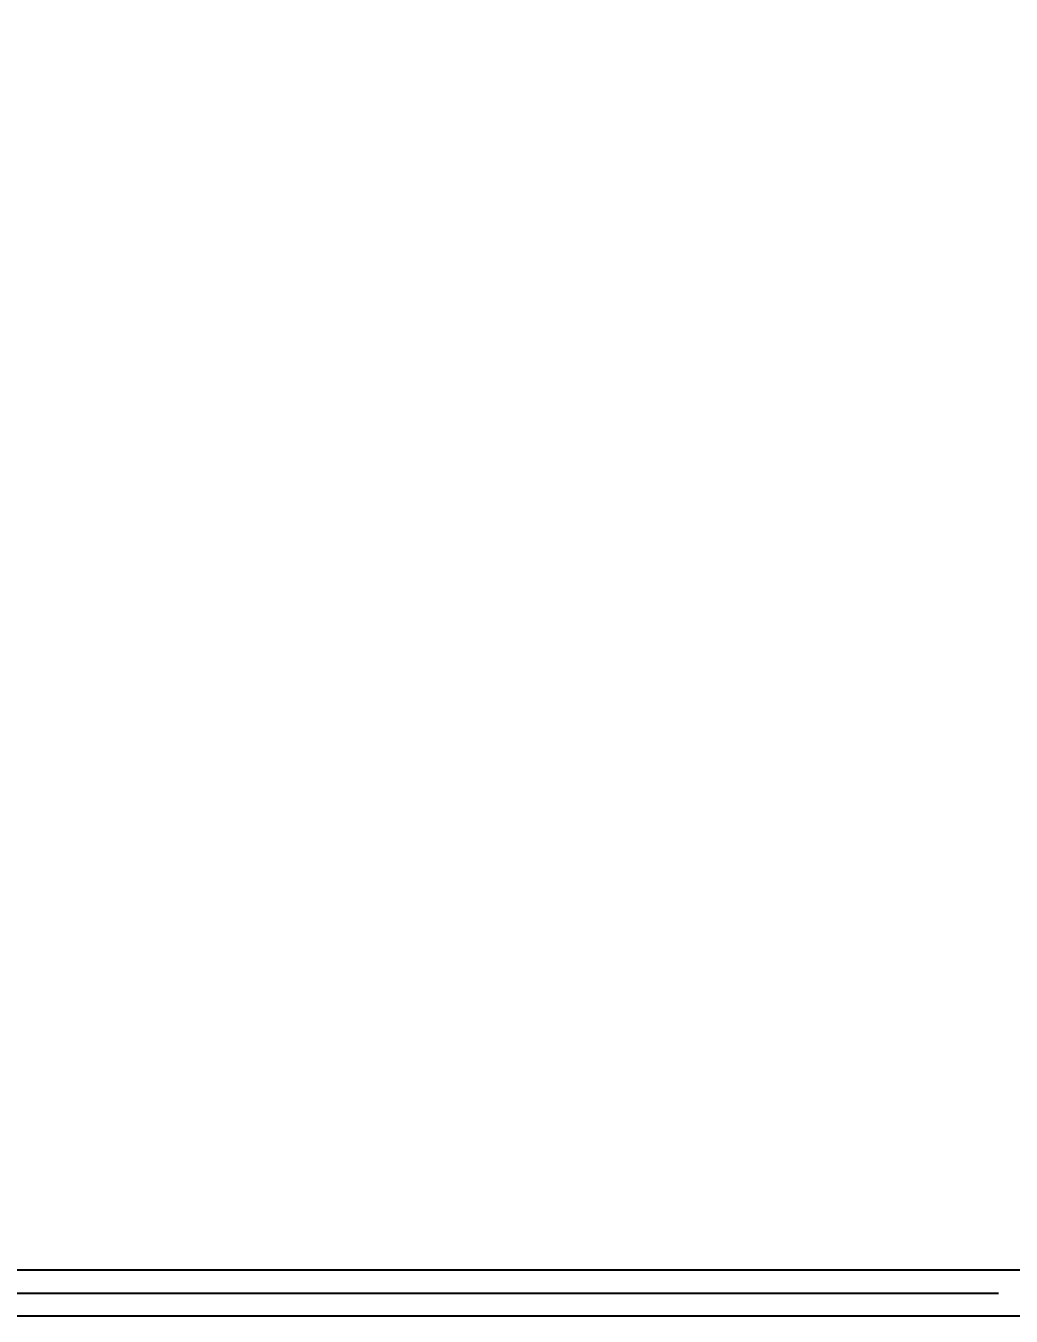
# Model space of a CAD drawing. Header units: metres. Extents: x 0 to 63075, y 0 to 44550.
# Drawn here: x 36211.9 to 36415, y 35256.7 to 35522.6 of the extents above; entities that cross this region are included whole.
import ezdxf

# ---------------------------------------------------------------- set-up
doc = ezdxf.new("R2010")
doc.units = ezdxf.units.M
doc.header["$LTSCALE"] = 75
doc.linetypes.add('HIDDEN2', pattern=[4.7625, 3.175, -1.5875])
for name, color, linetype in [('18_COTAS', 7, 'Continuous'), ('SDM', 7, 'Continuous'), ('SL4', 4, 'Continuous'), ('ST1', 7, 'HIDDEN2')]:
    doc.layers.add(name, color=color, linetype=linetype)
doc.styles.add('ROMANS', font='ROMANS.SHX')
doc.dimstyles.new('75___1-75', dxfattribs={"dimscale": 75, "dimtxt": 2.5, "dimasz": 2, "dimexe": 1.5, "dimexo": 1, "dimgap": 0.5, "dimtad": 1, "dimdec": 0, "dimzin": 12, "dimtxsty": 'ROMANS', "dimcen": 0, "dimclrd": 256, "dimclre": 256, "dimclrt": 3, "dimazin": 3, "dimtfac": 1, "dimtdec": 0, "dimtmove": 0, "dimatfit": 0, "dimfxl": 1, "dimlwd": -1, "dimlwe": -1, "dimarcsym": 0})

# ---------------------------------------------------------------- blocks, each defined once
blk = doc.blocks.new('*D31')
at = {"layer": 'Defpoints', "color": 0, "transparency": 16777216}
for p in [(35812.3, 35690.51), (35812.3, 35271.03), (40486.78, 35271.03)]:
    blk.add_point(p, dxfattribs=at)
at = {"layer": 'SDM', "transparency": 16777216}
for p, q in [((35812.3, 35346.03), (35812.3, 35803.01)), ((40486.78, 35346.03), (40486.78, 35803.01)), ((40336.78, 35690.51), (35962.3, 35690.51))]:
    blk.add_line(p, q, dxfattribs=at)
for points in [[(35962.3, 35715.51), (35962.3, 35665.51), (35812.3, 35690.51)], [(40336.78, 35715.51), (40336.78, 35665.51), (40486.78, 35690.51)]]:
    blk.add_solid(points, dxfattribs=at)
at = {"layer": 'SDM', "color": 3, "transparency": 16777216, "insert": (38149.54, 35821.76), "char_height": 187.5, "attachment_point": 5, "style": 'ROMANS'}
blk.add_mtext('4674', dxfattribs=at)
blk = doc.blocks.new('*D29')
at = {"layer": '18_COTAS', "transparency": 16777216}
for p, q in [((35812.3, 35346.03), (35812.3, 36814.27)), ((37225.01, 36776.77), (37225.01, 36814.27)), ((35962.3, 36701.77), (37075.01, 36701.77))]:
    blk.add_line(p, q, dxfattribs=at)
for points in [[(35962.3, 36726.77), (35962.3, 36676.77), (35812.3, 36701.77)], [(37075.01, 36726.77), (37075.01, 36676.77), (37225.01, 36701.77)]]:
    blk.add_solid(points, dxfattribs=at)
at = {"layer": 'Defpoints', "color": 0, "transparency": 16777216}
for p in [(37225.01, 36701.77), (37225.01, 36701.77), (35812.3, 35271.03)]:
    blk.add_point(p, dxfattribs=at)
at = {"layer": '18_COTAS', "color": 3, "transparency": 16777216, "insert": (36518.66, 36833.02), "char_height": 187.5, "attachment_point": 5, "style": 'ROMANS'}
blk.add_mtext('1413', dxfattribs=at)
blk = doc.blocks.new('A$Ce03ead7b')
at = {"layer": 'SL4'}
for p, q in [((285.02, 1725.35), (1004.76, 1725.35)), ((1004.76, 1715.83), (296.87, 1715.83))]:
    blk.add_line(p, q, dxfattribs=at)
at = {"layer": 'ST1'}
for p, q in [((4.76, 1720.59), (1004.76, 1720.59)), ((1004.76, 1715.83), (4.76, 1715.83))]:
    blk.add_line(p, q, dxfattribs=at)

msp = doc.modelspace()

# ---------------------------------------------------------------- block references
at = {"layer": 'SDM'}
msp.add_blockref('A$Ce03ead7b', (35812.3, 33540.91), dxfattribs=at)

# ---------------------------------------------------------------- dimensions: what is measured, and where the dimension line sits
at = {"layer": '18_COTAS'}
dim = msp.add_linear_dim(base=(37225.01, 36701.77), p1=(35812.3, 35271.03), p2=(37225.01, 36701.77), dimstyle='75___1-75', dxfattribs=at)
dim.commit()
dim.dimension.update_dxf_attribs({"geometry": '*D29', "text_midpoint": (36518.66, 36833.02)})
at = {"layer": 'SDM'}
dim = msp.add_linear_dim(base=(35812.3, 35690.51), p1=(40486.78, 35271.03), p2=(35812.3, 35271.03), dimstyle='75___1-75', override={"dimtmove": 1}, dxfattribs=at)
dim.commit()
dim.dimension.update_dxf_attribs({"geometry": '*D31', "text_midpoint": (38149.54, 35821.76)})

doc.saveas('drawing.dxf')
